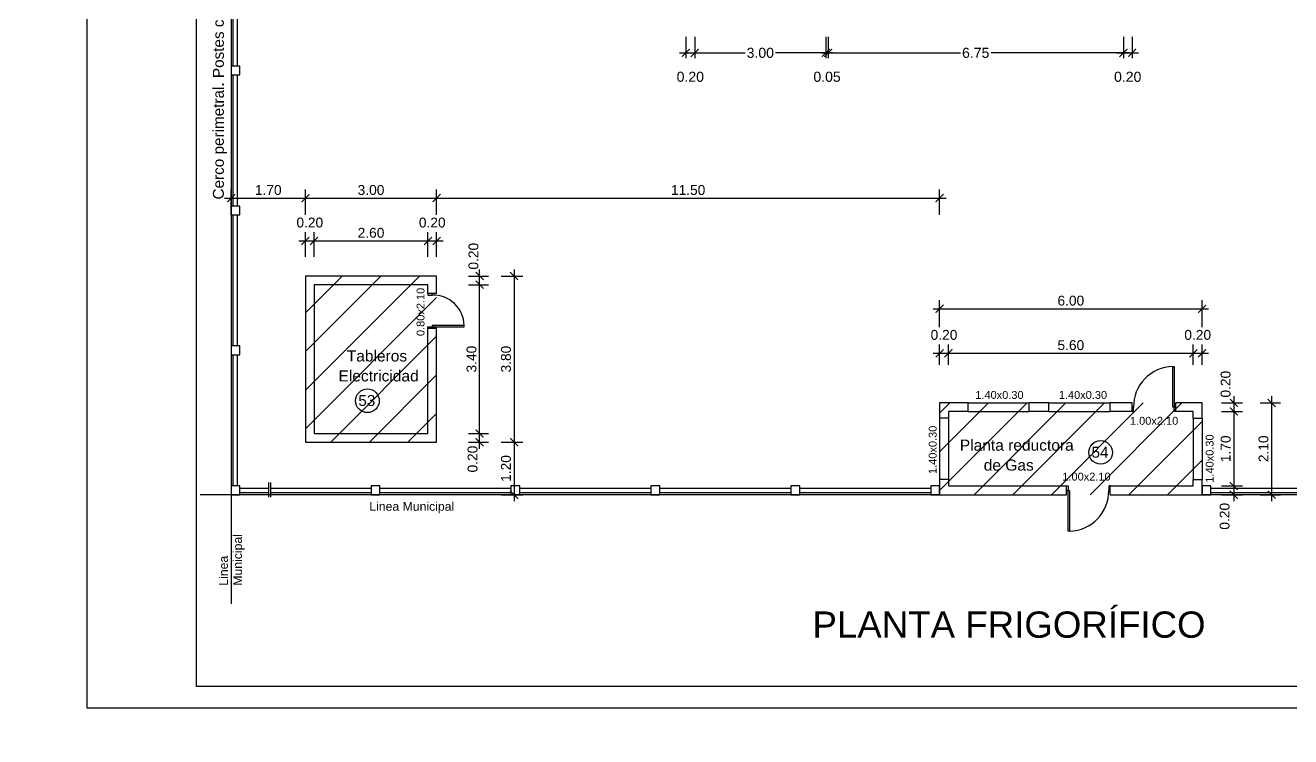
# Model space of a CAD drawing. Extents: x -106 to 115, y -156 to 65.
# Drawn here: x -51.2 to -22.27, y -106.64 to -90.38 of the extents above; entities that cross this region are included whole.
import ezdxf
from ezdxf.enums import TextEntityAlignment as Align

# ---------------------------------------------------------------- set-up
doc = ezdxf.new("R2010")
doc.units = 0
doc.header["$LTSCALE"] = 100
doc.header["$MEASUREMENT"] = 0
doc.layers.get('0').update_dxf_attribs({"color": 9, "linetype": 'CONTINUOUS'})
doc.layers.get('DEFPOINTS').update_dxf_attribs({"color": 9, "linetype": 'CONTINUOUS'})
for name, color, linetype in [('COTAS', 9, 'CONTINUOUS'), ('MARCOS', 9, 'CONTINUOUS'), ('MUROS', 9, 'CONTINUOUS'), ('RECUADRO', 9, 'CONTINUOUS'), ('texto', 9, 'CONTINUOUS'), ('UNTITLED-1', 9, 'CONTINUOUS')]:
    doc.layers.add(name, color=color, linetype=linetype)
doc.styles.get("Standard").update_dxf_attribs({"font": 'arial.ttf'})
doc.styles.add('STYLE1', font='arial.ttf', dxfattribs={"width": 0.9})
doc.dimstyles.new('ACOTA100', dxfattribs={"dimtxt": 0.225, "dimasz": 0.18, "dimexe": 0.2, "dimexo": 0.4, "dimgap": 0.07, "dimtad": 1, "dimzin": 0, "dimdsep": 46, "dimtxsty": 'STYLE1', "dimblk1": 'ARCHTICK', "dimblk2": 'ARCHTICK', "dimsah": 1, "dimcen": 0.05, "dimdle": 0.15, "dimclrd": 7, "dimclre": 7, "dimclrt": 7, "dimadec": 0, "dimazin": 0, "dimtfac": 1, "dimtmove": 2, "dimatfit": 3, "dimldrblk": 'ARCHTICK', "dimfxl": 1, "dimtvp": 1, "dimtolj": 1, "dimtzin": 0, "dimarcsym": 0})
doc.dimstyles.get("Standard").update_dxf_attribs({"dimtxt": 0.23, "dimasz": 0.18, "dimexe": 0.12, "dimexo": 0.2, "dimgap": 0.05, "dimtad": 0, "dimzin": 0, "dimdsep": 46, "dimtxsty": 'Standard', "dimblk": 'ARCHTICK', "dimcen": 0.09, "dimdle": 0.15, "dimadec": 0, "dimazin": 0, "dimtfac": 1, "dimtofl": 0, "dimtmove": 2, "dimatfit": 3, "dimfxl": 1, "dimtolj": 1, "dimtzin": 0, "dimarcsym": 0})

# ---------------------------------------------------------------- blocks, each defined once
blk = doc.blocks.new('_ARCHTICK')
at = {"color": 0, "linetype": 'ByBlock', "const_width": 0.15}
blk.add_lwpolyline([(-0.5, -0.5), (0.5, 0.5)], dxfattribs=at)
blk = doc.blocks.new('*D49')
at = {"layer": 'DEFPOINTS', "color": 0, "linetype": 'Continuous', "transparency": 16777216}
for p in [(-30.101, -97.874), (-30.301, -98.537), (-30.101, -98.537)]:
    blk.add_point(p, dxfattribs=at)
at = {"layer": 'MUROS', "color": 7, "linetype": 'Continuous', "lineweight": -2, "transparency": 16777216}
for p, q in [((-30.301, -98.137), (-30.301, -97.674)), ((-30.101, -98.137), (-30.101, -97.674)), ((-30.451, -97.874), (-29.951, -97.874))]:
    blk.add_line(p, q, dxfattribs=at)
at = {"layer": 'MUROS', "color": 7, "linetype": 'Continuous', "lineweight": -2, "transparency": 16777216, "xscale": 0.18, "yscale": 0.18, "zscale": 0.18, "rotation": 180}
blk.add_blockref('_ARCHTICK', (-30.301, -97.874), dxfattribs=at)
at = {"layer": 'MUROS', "color": 7, "linetype": 'Continuous', "lineweight": -2, "transparency": 16777216, "xscale": 0.18, "yscale": 0.18, "zscale": 0.18}
blk.add_blockref('_ARCHTICK', (-30.101, -97.874), dxfattribs=at)
at = {"layer": 'MUROS', "color": 7, "linetype": 'Continuous', "transparency": 16777216, "insert": (-30.201, -97.455), "char_height": 0.225, "attachment_point": 5}
blk.add_mtext('\\A1;0.20', dxfattribs=at)
blk = doc.blocks.new('*D50')
at = {"layer": 'DEFPOINTS', "color": 0, "linetype": 'Continuous', "transparency": 16777216}
for p in [(-24.501, -97.874), (-30.101, -98.537), (-24.501, -98.537)]:
    blk.add_point(p, dxfattribs=at)
at = {"layer": 'MUROS', "color": 7, "linetype": 'Continuous', "lineweight": -2, "transparency": 16777216}
for p, q in [((-30.101, -98.137), (-30.101, -97.674)), ((-24.501, -98.137), (-24.501, -97.674)), ((-30.251, -97.874), (-24.351, -97.874))]:
    blk.add_line(p, q, dxfattribs=at)
at = {"layer": 'MUROS', "color": 7, "linetype": 'Continuous', "lineweight": -2, "transparency": 16777216, "xscale": 0.18, "yscale": 0.18, "zscale": 0.18, "rotation": 180}
blk.add_blockref('_ARCHTICK', (-30.101, -97.874), dxfattribs=at)
at = {"layer": 'MUROS', "color": 7, "linetype": 'Continuous', "lineweight": -2, "transparency": 16777216, "xscale": 0.18, "yscale": 0.18, "zscale": 0.18}
blk.add_blockref('_ARCHTICK', (-24.501, -97.874), dxfattribs=at)
at = {"layer": 'MUROS', "color": 7, "linetype": 'Continuous', "transparency": 16777216, "insert": (-27.301, -97.69), "char_height": 0.225, "attachment_point": 5}
blk.add_mtext('\\A1;5.60', dxfattribs=at)
blk = doc.blocks.new('*D51')
at = {"layer": 'DEFPOINTS', "color": 0, "linetype": 'Continuous', "transparency": 16777216}
for p in [(-24.301, -97.874), (-24.501, -98.537), (-24.301, -98.537)]:
    blk.add_point(p, dxfattribs=at)
at = {"layer": 'MUROS', "color": 7, "linetype": 'Continuous', "lineweight": -2, "transparency": 16777216}
for p, q in [((-24.501, -98.137), (-24.501, -97.674)), ((-24.301, -98.137), (-24.301, -97.674)), ((-24.651, -97.874), (-24.151, -97.874))]:
    blk.add_line(p, q, dxfattribs=at)
at = {"layer": 'MUROS', "color": 7, "linetype": 'Continuous', "lineweight": -2, "transparency": 16777216, "xscale": 0.18, "yscale": 0.18, "zscale": 0.18, "rotation": 180}
blk.add_blockref('_ARCHTICK', (-24.501, -97.874), dxfattribs=at)
at = {"layer": 'MUROS', "color": 7, "linetype": 'Continuous', "lineweight": -2, "transparency": 16777216, "xscale": 0.18, "yscale": 0.18, "zscale": 0.18}
blk.add_blockref('_ARCHTICK', (-24.301, -97.874), dxfattribs=at)
at = {"layer": 'MUROS', "color": 7, "linetype": 'Continuous', "transparency": 16777216, "insert": (-24.401, -97.455), "char_height": 0.225, "attachment_point": 5}
blk.add_mtext('\\A1;0.20', dxfattribs=at)
blk = doc.blocks.new('*D52')
at = {"layer": 'DEFPOINTS', "color": 0, "linetype": 'Continuous', "transparency": 16777216}
for p in [(-24.255, -99.008), (-24.255, -99.208), (-23.576, -99.208)]:
    blk.add_point(p, dxfattribs=at)
at = {"layer": 'MUROS', "color": 7, "linetype": 'Continuous', "lineweight": -2, "transparency": 16777216}
for p, q in [((-23.576, -98.858), (-23.576, -99.358)), ((-23.855, -99.008), (-23.376, -99.008)), ((-23.855, -99.208), (-23.376, -99.208))]:
    blk.add_line(p, q, dxfattribs=at)
at = {"layer": 'MUROS', "color": 7, "linetype": 'Continuous', "lineweight": -2, "transparency": 16777216, "xscale": 0.18, "yscale": 0.18, "zscale": 0.18}
for p, rotation in [((-23.576, -99.008), 90), ((-23.576, -99.208), 270)]:
    blk.add_blockref('_ARCHTICK', p, dxfattribs=dict(at, rotation=rotation))
at = {"layer": 'MUROS', "color": 7, "linetype": 'Continuous', "transparency": 16777216, "insert": (-23.763, -98.581), "char_height": 0.225, "attachment_point": 5, "rotation": 90}
blk.add_mtext('\\A1;0.20', dxfattribs=at)
blk = doc.blocks.new('*D53')
at = {"layer": 'DEFPOINTS', "color": 0, "linetype": 'Continuous', "transparency": 16777216}
for p in [(-24.255, -99.208), (-24.255, -100.908), (-23.576, -100.908)]:
    blk.add_point(p, dxfattribs=at)
at = {"layer": 'MUROS', "color": 7, "linetype": 'Continuous', "lineweight": -2, "transparency": 16777216}
for p, q in [((-23.855, -99.208), (-23.376, -99.208)), ((-23.576, -99.058), (-23.576, -101.058)), ((-23.855, -100.908), (-23.376, -100.908))]:
    blk.add_line(p, q, dxfattribs=at)
at = {"layer": 'MUROS', "color": 7, "linetype": 'Continuous', "lineweight": -2, "transparency": 16777216, "xscale": 0.18, "yscale": 0.18, "zscale": 0.18}
for p, rotation in [((-23.576, -99.208), 90), ((-23.576, -100.908), 270)]:
    blk.add_blockref('_ARCHTICK', p, dxfattribs=dict(at, rotation=rotation))
at = {"layer": 'MUROS', "color": 7, "linetype": 'Continuous', "transparency": 16777216, "insert": (-23.761, -100.058), "char_height": 0.225, "attachment_point": 5, "rotation": 90}
blk.add_mtext('\\A1;1.70', dxfattribs=at)
blk = doc.blocks.new('*D54')
at = {"layer": 'DEFPOINTS', "color": 0, "linetype": 'Continuous', "transparency": 16777216}
for p in [(-24.255, -100.908), (-24.255, -101.108), (-23.576, -101.108)]:
    blk.add_point(p, dxfattribs=at)
at = {"layer": 'MUROS', "color": 7, "linetype": 'Continuous', "lineweight": -2, "transparency": 16777216}
for p, q in [((-23.855, -100.908), (-23.376, -100.908)), ((-23.576, -100.758), (-23.576, -101.258)), ((-23.855, -101.108), (-23.376, -101.108))]:
    blk.add_line(p, q, dxfattribs=at)
at = {"layer": 'MUROS', "color": 7, "linetype": 'Continuous', "lineweight": -2, "transparency": 16777216, "xscale": 0.18, "yscale": 0.18, "zscale": 0.18}
for p, rotation in [((-23.576, -100.908), 90), ((-23.576, -101.108), 270)]:
    blk.add_blockref('_ARCHTICK', p, dxfattribs=dict(at, rotation=rotation))
at = {"layer": 'MUROS', "color": 7, "linetype": 'Continuous', "transparency": 16777216, "insert": (-23.785, -101.601), "char_height": 0.225, "attachment_point": 5, "rotation": 90}
blk.add_mtext('\\A1;0.20', dxfattribs=at)
blk = doc.blocks.new('*D55')
at = {"layer": 'DEFPOINTS', "color": 0, "linetype": 'Continuous', "transparency": 16777216}
for p in [(-44.601, -95.307), (-44.801, -96.069), (-44.601, -96.069)]:
    blk.add_point(p, dxfattribs=at)
at = {"layer": 'MUROS', "color": 7, "linetype": 'Continuous', "lineweight": -2, "transparency": 16777216}
for p, q in [((-44.801, -95.669), (-44.801, -95.107)), ((-44.601, -95.669), (-44.601, -95.107)), ((-44.951, -95.307), (-44.451, -95.307))]:
    blk.add_line(p, q, dxfattribs=at)
at = {"layer": 'MUROS', "color": 7, "linetype": 'Continuous', "lineweight": -2, "transparency": 16777216, "xscale": 0.18, "yscale": 0.18, "zscale": 0.18, "rotation": 180}
blk.add_blockref('_ARCHTICK', (-44.801, -95.307), dxfattribs=at)
at = {"layer": 'MUROS', "color": 7, "linetype": 'Continuous', "lineweight": -2, "transparency": 16777216, "xscale": 0.18, "yscale": 0.18, "zscale": 0.18}
blk.add_blockref('_ARCHTICK', (-44.601, -95.307), dxfattribs=at)
at = {"layer": 'MUROS', "color": 7, "linetype": 'Continuous', "transparency": 16777216, "insert": (-44.701, -94.887), "char_height": 0.225, "attachment_point": 5}
blk.add_mtext('\\A1;0.20', dxfattribs=at)
blk = doc.blocks.new('*D56')
at = {"layer": 'DEFPOINTS', "color": 0, "linetype": 'Continuous', "transparency": 16777216}
for p in [(-42.001, -95.307), (-44.601, -96.069), (-42.001, -96.069)]:
    blk.add_point(p, dxfattribs=at)
at = {"layer": 'MUROS', "color": 7, "linetype": 'Continuous', "lineweight": -2, "transparency": 16777216}
for p, q in [((-44.601, -95.669), (-44.601, -95.107)), ((-42.001, -95.669), (-42.001, -95.107)), ((-44.751, -95.307), (-41.851, -95.307))]:
    blk.add_line(p, q, dxfattribs=at)
at = {"layer": 'MUROS', "color": 7, "linetype": 'Continuous', "lineweight": -2, "transparency": 16777216, "xscale": 0.18, "yscale": 0.18, "zscale": 0.18, "rotation": 180}
blk.add_blockref('_ARCHTICK', (-44.601, -95.307), dxfattribs=at)
at = {"layer": 'MUROS', "color": 7, "linetype": 'Continuous', "lineweight": -2, "transparency": 16777216, "xscale": 0.18, "yscale": 0.18, "zscale": 0.18}
blk.add_blockref('_ARCHTICK', (-42.001, -95.307), dxfattribs=at)
at = {"layer": 'MUROS', "color": 7, "linetype": 'Continuous', "transparency": 16777216, "insert": (-43.301, -95.122), "char_height": 0.225, "attachment_point": 5}
blk.add_mtext('\\A1;2.60', dxfattribs=at)
blk = doc.blocks.new('*D57')
at = {"layer": 'DEFPOINTS', "color": 0, "linetype": 'Continuous', "transparency": 16777216}
for p in [(-41.801, -95.307), (-42.001, -96.069), (-41.801, -96.069)]:
    blk.add_point(p, dxfattribs=at)
at = {"layer": 'MUROS', "color": 7, "linetype": 'Continuous', "lineweight": -2, "transparency": 16777216}
for p, q in [((-42.001, -95.669), (-42.001, -95.107)), ((-41.801, -95.669), (-41.801, -95.107)), ((-42.151, -95.307), (-41.651, -95.307))]:
    blk.add_line(p, q, dxfattribs=at)
at = {"layer": 'MUROS', "color": 7, "linetype": 'Continuous', "lineweight": -2, "transparency": 16777216, "xscale": 0.18, "yscale": 0.18, "zscale": 0.18, "rotation": 180}
blk.add_blockref('_ARCHTICK', (-42.001, -95.307), dxfattribs=at)
at = {"layer": 'MUROS', "color": 7, "linetype": 'Continuous', "lineweight": -2, "transparency": 16777216, "xscale": 0.18, "yscale": 0.18, "zscale": 0.18}
blk.add_blockref('_ARCHTICK', (-41.801, -95.307), dxfattribs=at)
at = {"layer": 'MUROS', "color": 7, "linetype": 'Continuous', "transparency": 16777216, "insert": (-41.901, -94.887), "char_height": 0.225, "attachment_point": 5}
blk.add_mtext('\\A1;0.20', dxfattribs=at)
blk = doc.blocks.new('*D58')
at = {"layer": 'DEFPOINTS', "color": 0, "linetype": 'Continuous', "transparency": 16777216}
for p in [(-41.473, -99.708), (-40.818, -99.708), (-41.473, -99.908)]:
    blk.add_point(p, dxfattribs=at)
at = {"layer": 'MUROS', "color": 7, "linetype": 'Continuous', "lineweight": -2, "transparency": 16777216}
for p, q in [((-41.073, -99.708), (-40.618, -99.708)), ((-40.818, -100.058), (-40.818, -99.558)), ((-41.073, -99.908), (-40.618, -99.908))]:
    blk.add_line(p, q, dxfattribs=at)
at = {"layer": 'MUROS', "color": 7, "linetype": 'Continuous', "lineweight": -2, "transparency": 16777216, "xscale": 0.18, "yscale": 0.18, "zscale": 0.18}
for p, rotation in [((-40.818, -99.708), 90), ((-40.818, -99.908), 270)]:
    blk.add_blockref('_ARCHTICK', p, dxfattribs=dict(at, rotation=rotation))
at = {"layer": 'MUROS', "color": 7, "linetype": 'Continuous', "transparency": 16777216, "insert": (-40.979, -100.293), "char_height": 0.225, "attachment_point": 5, "rotation": 90}
blk.add_mtext('\\A1;0.20', dxfattribs=at)
blk = doc.blocks.new('*D59')
at = {"layer": 'DEFPOINTS', "color": 0, "linetype": 'Continuous', "transparency": 16777216}
for p in [(-41.473, -96.308), (-40.818, -96.308), (-41.473, -99.708)]:
    blk.add_point(p, dxfattribs=at)
at = {"layer": 'MUROS', "color": 7, "linetype": 'Continuous', "lineweight": -2, "transparency": 16777216}
for p, q in [((-41.073, -96.308), (-40.618, -96.308)), ((-40.818, -99.858), (-40.818, -96.158)), ((-41.073, -99.708), (-40.618, -99.708))]:
    blk.add_line(p, q, dxfattribs=at)
at = {"layer": 'MUROS', "color": 7, "linetype": 'Continuous', "lineweight": -2, "transparency": 16777216, "xscale": 0.18, "yscale": 0.18, "zscale": 0.18}
for p, rotation in [((-40.818, -96.308), 90), ((-40.818, -99.708), 270)]:
    blk.add_blockref('_ARCHTICK', p, dxfattribs=dict(at, rotation=rotation))
at = {"layer": 'MUROS', "color": 7, "linetype": 'Continuous', "transparency": 16777216, "insert": (-41.003, -98.008), "char_height": 0.225, "attachment_point": 5, "rotation": 90}
blk.add_mtext('\\A1;3.40', dxfattribs=at)
blk = doc.blocks.new('*D60')
at = {"layer": 'DEFPOINTS', "color": 0, "linetype": 'Continuous', "transparency": 16777216}
for p in [(-41.473, -96.108), (-41.473, -96.308), (-40.818, -96.108)]:
    blk.add_point(p, dxfattribs=at)
at = {"layer": 'MUROS', "color": 7, "linetype": 'Continuous', "lineweight": -2, "transparency": 16777216}
for p, q in [((-40.818, -96.458), (-40.818, -95.958)), ((-41.073, -96.108), (-40.618, -96.108)), ((-41.073, -96.308), (-40.618, -96.308))]:
    blk.add_line(p, q, dxfattribs=at)
at = {"layer": 'MUROS', "color": 7, "linetype": 'Continuous', "lineweight": -2, "transparency": 16777216, "xscale": 0.18, "yscale": 0.18, "zscale": 0.18}
for p, rotation in [((-40.818, -96.108), 90), ((-40.818, -96.308), 270)]:
    blk.add_blockref('_ARCHTICK', p, dxfattribs=dict(at, rotation=rotation))
at = {"layer": 'MUROS', "color": 7, "linetype": 'Continuous', "transparency": 16777216, "insert": (-40.958, -95.656), "char_height": 0.225, "attachment_point": 5, "rotation": 90}
blk.add_mtext('\\A1;0.20', dxfattribs=at)
blk = doc.blocks.new('*D61')
at = {"layer": 'DEFPOINTS', "color": 0, "linetype": 'Continuous', "transparency": 16777216}
for p in [(-41.801, -94.328), (-44.801, -95.107), (-41.801, -95.107)]:
    blk.add_point(p, dxfattribs=at)
at = {"layer": 'MUROS', "color": 7, "linetype": 'Continuous', "lineweight": -2, "transparency": 16777216}
for p, q in [((-44.801, -94.707), (-44.801, -94.128)), ((-41.801, -94.707), (-41.801, -94.128)), ((-44.951, -94.328), (-41.651, -94.328))]:
    blk.add_line(p, q, dxfattribs=at)
at = {"layer": 'MUROS', "color": 7, "linetype": 'Continuous', "lineweight": -2, "transparency": 16777216, "xscale": 0.18, "yscale": 0.18, "zscale": 0.18, "rotation": 180}
blk.add_blockref('_ARCHTICK', (-44.801, -94.328), dxfattribs=at)
at = {"layer": 'MUROS', "color": 7, "linetype": 'Continuous', "lineweight": -2, "transparency": 16777216, "xscale": 0.18, "yscale": 0.18, "zscale": 0.18}
blk.add_blockref('_ARCHTICK', (-41.801, -94.328), dxfattribs=at)
at = {"layer": 'MUROS', "color": 7, "linetype": 'Continuous', "transparency": 16777216, "insert": (-43.301, -94.143), "char_height": 0.225, "attachment_point": 5}
blk.add_mtext('\\A1;3.00', dxfattribs=at)
blk = doc.blocks.new('*D62')
at = {"layer": 'DEFPOINTS', "color": 0, "linetype": 'Continuous', "transparency": 16777216}
for p in [(-40.723, -96.108), (-40.723, -99.908), (-40.03, -99.908)]:
    blk.add_point(p, dxfattribs=at)
at = {"layer": 'MUROS', "color": 7, "linetype": 'Continuous', "lineweight": -2, "transparency": 16777216}
for p, q in [((-40.03, -95.958), (-40.03, -100.058)), ((-40.323, -96.108), (-39.83, -96.108)), ((-40.323, -99.908), (-39.83, -99.908))]:
    blk.add_line(p, q, dxfattribs=at)
at = {"layer": 'MUROS', "color": 7, "linetype": 'Continuous', "lineweight": -2, "transparency": 16777216, "xscale": 0.18, "yscale": 0.18, "zscale": 0.18}
for p, rotation in [((-40.03, -96.108), 90), ((-40.03, -99.908), 270)]:
    blk.add_blockref('_ARCHTICK', p, dxfattribs=dict(at, rotation=rotation))
at = {"layer": 'MUROS', "color": 7, "linetype": 'Continuous', "transparency": 16777216, "insert": (-40.215, -98.008), "char_height": 0.225, "attachment_point": 5, "rotation": 90}
blk.add_mtext('\\A1;3.80', dxfattribs=at)
blk = doc.blocks.new('*D63')
at = {"layer": 'DEFPOINTS', "color": 0, "linetype": 'Continuous', "transparency": 16777216}
for p in [(-24.301, -96.857), (-30.301, -97.674), (-24.301, -97.674)]:
    blk.add_point(p, dxfattribs=at)
at = {"layer": 'MUROS', "color": 7, "linetype": 'Continuous', "lineweight": -2, "transparency": 16777216}
for p, q in [((-30.451, -96.857), (-24.151, -96.857)), ((-30.301, -97.274), (-30.301, -96.657)), ((-24.301, -97.274), (-24.301, -96.657))]:
    blk.add_line(p, q, dxfattribs=at)
at = {"layer": 'MUROS', "color": 7, "linetype": 'Continuous', "lineweight": -2, "transparency": 16777216, "xscale": 0.18, "yscale": 0.18, "zscale": 0.18, "rotation": 180}
blk.add_blockref('_ARCHTICK', (-30.301, -96.857), dxfattribs=at)
at = {"layer": 'MUROS', "color": 7, "linetype": 'Continuous', "lineweight": -2, "transparency": 16777216, "xscale": 0.18, "yscale": 0.18, "zscale": 0.18}
blk.add_blockref('_ARCHTICK', (-24.301, -96.857), dxfattribs=at)
at = {"layer": 'MUROS', "color": 7, "linetype": 'Continuous', "transparency": 16777216, "insert": (-27.301, -96.672), "char_height": 0.225, "attachment_point": 5}
blk.add_mtext('\\A1;6.00', dxfattribs=at)
blk = doc.blocks.new('*D64')
at = {"layer": 'DEFPOINTS', "color": 0, "linetype": 'Continuous', "transparency": 16777216}
for p in [(-23.376, -99.008), (-23.376, -101.108), (-22.711, -101.108)]:
    blk.add_point(p, dxfattribs=at)
at = {"layer": 'MUROS', "color": 7, "linetype": 'Continuous', "lineweight": -2, "transparency": 16777216}
for p, q in [((-22.711, -98.858), (-22.711, -101.258)), ((-22.976, -99.008), (-22.511, -99.008)), ((-22.976, -101.108), (-22.511, -101.108))]:
    blk.add_line(p, q, dxfattribs=at)
at = {"layer": 'MUROS', "color": 7, "linetype": 'Continuous', "lineweight": -2, "transparency": 16777216, "xscale": 0.18, "yscale": 0.18, "zscale": 0.18}
for p, rotation in [((-22.711, -99.008), 90), ((-22.711, -101.108), 270)]:
    blk.add_blockref('_ARCHTICK', p, dxfattribs=dict(at, rotation=rotation))
at = {"layer": 'MUROS', "color": 7, "linetype": 'Continuous', "transparency": 16777216, "insert": (-22.896, -100.058), "char_height": 0.225, "attachment_point": 5, "rotation": 90}
blk.add_mtext('\\A1;2.10', dxfattribs=at)
blk = doc.blocks.new('*D65')
at = {"layer": 'DEFPOINTS', "color": 0, "linetype": 'Continuous', "transparency": 16777216}
for p in [(-40.723, -99.908), (-40.723, -101.108), (-40.03, -101.108)]:
    blk.add_point(p, dxfattribs=at)
at = {"layer": 'MUROS', "color": 7, "linetype": 'Continuous', "lineweight": -2, "transparency": 16777216}
for p, q in [((-40.03, -99.758), (-40.03, -101.258)), ((-40.323, -99.908), (-39.83, -99.908)), ((-40.323, -101.108), (-39.83, -101.108))]:
    blk.add_line(p, q, dxfattribs=at)
at = {"layer": 'MUROS', "color": 7, "linetype": 'Continuous', "lineweight": -2, "transparency": 16777216, "xscale": 0.18, "yscale": 0.18, "zscale": 0.18}
for p, rotation in [((-40.03, -99.908), 90), ((-40.03, -101.108), 270)]:
    blk.add_blockref('_ARCHTICK', p, dxfattribs=dict(at, rotation=rotation))
at = {"layer": 'MUROS', "color": 7, "linetype": 'Continuous', "transparency": 16777216, "insert": (-40.215, -100.508), "char_height": 0.225, "attachment_point": 5, "rotation": 90}
blk.add_mtext('\\A1;1.20', dxfattribs=at)
blk = doc.blocks.new('*D66')
at = {"layer": 'DEFPOINTS', "color": 0, "linetype": 'Continuous', "transparency": 16777216}
for p in [(-44.801, -94.328), (-46.501, -95.107), (-44.801, -95.107)]:
    blk.add_point(p, dxfattribs=at)
at = {"layer": 'MUROS', "color": 7, "linetype": 'Continuous', "lineweight": -2, "transparency": 16777216}
for p, q in [((-46.501, -94.707), (-46.501, -94.128)), ((-44.801, -94.707), (-44.801, -94.128)), ((-46.651, -94.328), (-44.651, -94.328))]:
    blk.add_line(p, q, dxfattribs=at)
at = {"layer": 'MUROS', "color": 7, "linetype": 'Continuous', "lineweight": -2, "transparency": 16777216, "xscale": 0.18, "yscale": 0.18, "zscale": 0.18, "rotation": 180}
blk.add_blockref('_ARCHTICK', (-46.501, -94.328), dxfattribs=at)
at = {"layer": 'MUROS', "color": 7, "linetype": 'Continuous', "lineweight": -2, "transparency": 16777216, "xscale": 0.18, "yscale": 0.18, "zscale": 0.18}
blk.add_blockref('_ARCHTICK', (-44.801, -94.328), dxfattribs=at)
at = {"layer": 'MUROS', "color": 7, "linetype": 'Continuous', "transparency": 16777216, "insert": (-45.651, -94.143), "char_height": 0.225, "attachment_point": 5}
blk.add_mtext('\\A1;1.70', dxfattribs=at)
blk = doc.blocks.new('*D67')
at = {"layer": 'DEFPOINTS', "color": 0, "linetype": 'Continuous', "transparency": 16777216}
for p in [(-30.301, -94.328), (-41.801, -95.107), (-30.301, -95.107)]:
    blk.add_point(p, dxfattribs=at)
at = {"layer": 'MUROS', "color": 7, "linetype": 'Continuous', "lineweight": -2, "transparency": 16777216}
for p, q in [((-41.801, -94.707), (-41.801, -94.128)), ((-30.301, -94.707), (-30.301, -94.128)), ((-41.951, -94.328), (-30.151, -94.328))]:
    blk.add_line(p, q, dxfattribs=at)
at = {"layer": 'MUROS', "color": 7, "linetype": 'Continuous', "lineweight": -2, "transparency": 16777216, "xscale": 0.18, "yscale": 0.18, "zscale": 0.18, "rotation": 180}
blk.add_blockref('_ARCHTICK', (-41.801, -94.328), dxfattribs=at)
at = {"layer": 'MUROS', "color": 7, "linetype": 'Continuous', "lineweight": -2, "transparency": 16777216, "xscale": 0.18, "yscale": 0.18, "zscale": 0.18}
blk.add_blockref('_ARCHTICK', (-30.301, -94.328), dxfattribs=at)
at = {"layer": 'MUROS', "color": 7, "linetype": 'Continuous', "transparency": 16777216, "insert": (-36.051, -94.143), "char_height": 0.225, "attachment_point": 5}
blk.add_mtext('\\A1;11.50', dxfattribs=at)
blk = doc.blocks.new('*D104')
at = {"layer": 'COTAS', "color": 0, "linetype": 'Continuous', "lineweight": -2, "transparency": 16777216}
for p, q in [((-36.101, -90.641), (-36.101, -91.127)), ((-35.901, -90.641), (-35.901, -91.127)), ((-36.251, -91.007), (-35.751, -91.007))]:
    blk.add_line(p, q, dxfattribs=at)
at = {"layer": 'DEFPOINTS', "color": 0, "linetype": 'Continuous', "transparency": 16777216}
for p in [(-36.101, -90.441), (-35.901, -90.441), (-35.901, -91.007)]:
    blk.add_point(p, dxfattribs=at)
at = {"layer": 'COTAS', "color": 0, "linetype": 'Continuous', "lineweight": -2, "transparency": 16777216, "xscale": 0.18, "yscale": 0.18, "zscale": 0.18, "rotation": 180}
blk.add_blockref('_ARCHTICK', (-36.101, -91.007), dxfattribs=at)
at = {"layer": 'COTAS', "color": 0, "linetype": 'Continuous', "lineweight": -2, "transparency": 16777216, "xscale": 0.18, "yscale": 0.18, "zscale": 0.18}
blk.add_blockref('_ARCHTICK', (-35.901, -91.007), dxfattribs=at)
at = {"layer": 'COTAS', "color": 0, "linetype": 'Continuous', "transparency": 16777216, "insert": (-36.001, -91.555), "char_height": 0.23, "attachment_point": 5}
blk.add_mtext('\\A1;0.20', dxfattribs=at)
blk = doc.blocks.new('*D105')
at = {"layer": 'COTAS', "color": 0, "linetype": 'Continuous', "lineweight": -2, "transparency": 16777216}
for p, q in [((-35.901, -90.641), (-35.901, -91.127)), ((-32.9, -90.644), (-32.9, -91.127)), ((-36.051, -91.007), (-34.749, -91.007)), ((-32.75, -91.007), (-34.052, -91.007))]:
    blk.add_line(p, q, dxfattribs=at)
at = {"layer": 'DEFPOINTS', "color": 0, "linetype": 'Continuous', "transparency": 16777216}
for p in [(-35.901, -90.441), (-32.9, -90.444), (-32.9, -91.007)]:
    blk.add_point(p, dxfattribs=at)
at = {"layer": 'COTAS', "color": 0, "linetype": 'Continuous', "lineweight": -2, "transparency": 16777216, "xscale": 0.18, "yscale": 0.18, "zscale": 0.18, "rotation": 180}
blk.add_blockref('_ARCHTICK', (-35.901, -91.007), dxfattribs=at)
at = {"layer": 'COTAS', "color": 0, "linetype": 'Continuous', "lineweight": -2, "transparency": 16777216, "xscale": 0.18, "yscale": 0.18, "zscale": 0.18}
blk.add_blockref('_ARCHTICK', (-32.9, -91.007), dxfattribs=at)
at = {"layer": 'COTAS', "color": 0, "linetype": 'Continuous', "transparency": 16777216, "insert": (-34.401, -91.007), "char_height": 0.23, "attachment_point": 5}
blk.add_mtext('\\A1;3.00', dxfattribs=at)
blk = doc.blocks.new('*D106')
at = {"layer": 'COTAS', "color": 0, "linetype": 'Continuous', "lineweight": -2, "transparency": 16777216}
for p, q in [((-32.9, -90.644), (-32.9, -91.127)), ((-32.85, -90.644), (-32.85, -91.127)), ((-32.9, -91.007), (-33.08, -91.007)), ((-32.85, -91.007), (-32.67, -91.007))]:
    blk.add_line(p, q, dxfattribs=at)
at = {"layer": 'DEFPOINTS', "color": 0, "linetype": 'Continuous', "transparency": 16777216}
for p in [(-32.9, -90.444), (-32.85, -90.444), (-32.85, -91.007)]:
    blk.add_point(p, dxfattribs=at)
at = {"layer": 'COTAS', "color": 0, "linetype": 'Continuous', "lineweight": -2, "transparency": 16777216, "xscale": 0.18, "yscale": 0.18, "zscale": 0.18}
blk.add_blockref('_ARCHTICK', (-32.9, -91.007), dxfattribs=at)
at = {"layer": 'COTAS', "color": 0, "linetype": 'Continuous', "lineweight": -2, "transparency": 16777216, "xscale": 0.18, "yscale": 0.18, "zscale": 0.18, "rotation": 180}
blk.add_blockref('_ARCHTICK', (-32.85, -91.007), dxfattribs=at)
at = {"layer": 'COTAS', "color": 0, "linetype": 'Continuous', "transparency": 16777216, "insert": (-32.875, -91.555), "char_height": 0.23, "attachment_point": 5}
blk.add_mtext('\\A1;0.05', dxfattribs=at)
blk = doc.blocks.new('*D107')
at = {"layer": 'COTAS', "color": 0, "linetype": 'Continuous', "lineweight": -2, "transparency": 16777216}
for p, q in [((-32.85, -90.644), (-32.85, -91.127)), ((-26.101, -90.644), (-26.101, -91.127)), ((-33, -91.007), (-29.826, -91.007)), ((-25.951, -91.007), (-29.125, -91.007))]:
    blk.add_line(p, q, dxfattribs=at)
at = {"layer": 'DEFPOINTS', "color": 0, "linetype": 'Continuous', "transparency": 16777216}
for p in [(-32.85, -90.444), (-26.101, -90.444), (-26.101, -91.007)]:
    blk.add_point(p, dxfattribs=at)
at = {"layer": 'COTAS', "color": 0, "linetype": 'Continuous', "lineweight": -2, "transparency": 16777216, "xscale": 0.18, "yscale": 0.18, "zscale": 0.18, "rotation": 180}
blk.add_blockref('_ARCHTICK', (-32.85, -91.007), dxfattribs=at)
at = {"layer": 'COTAS', "color": 0, "linetype": 'Continuous', "lineweight": -2, "transparency": 16777216, "xscale": 0.18, "yscale": 0.18, "zscale": 0.18}
blk.add_blockref('_ARCHTICK', (-26.101, -91.007), dxfattribs=at)
at = {"layer": 'COTAS', "color": 0, "linetype": 'Continuous', "transparency": 16777216, "insert": (-29.476, -91.007), "char_height": 0.23, "attachment_point": 5}
blk.add_mtext('\\A1;6.75', dxfattribs=at)
blk = doc.blocks.new('*D108')
at = {"layer": 'COTAS', "color": 0, "linetype": 'Continuous', "lineweight": -2, "transparency": 16777216}
for p, q in [((-26.101, -90.644), (-26.101, -91.127)), ((-25.901, -90.644), (-25.901, -91.127)), ((-26.251, -91.007), (-25.751, -91.007))]:
    blk.add_line(p, q, dxfattribs=at)
at = {"layer": 'DEFPOINTS', "color": 0, "linetype": 'Continuous', "transparency": 16777216}
for p in [(-26.101, -90.444), (-25.901, -90.444), (-25.901, -91.007)]:
    blk.add_point(p, dxfattribs=at)
at = {"layer": 'COTAS', "color": 0, "linetype": 'Continuous', "lineweight": -2, "transparency": 16777216, "xscale": 0.18, "yscale": 0.18, "zscale": 0.18, "rotation": 180}
blk.add_blockref('_ARCHTICK', (-26.101, -91.007), dxfattribs=at)
at = {"layer": 'COTAS', "color": 0, "linetype": 'Continuous', "lineweight": -2, "transparency": 16777216, "xscale": 0.18, "yscale": 0.18, "zscale": 0.18}
blk.add_blockref('_ARCHTICK', (-25.901, -91.007), dxfattribs=at)
at = {"layer": 'COTAS', "color": 0, "linetype": 'Continuous', "transparency": 16777216, "insert": (-26.001, -91.555), "char_height": 0.23, "attachment_point": 5}
blk.add_mtext('\\A1;0.20', dxfattribs=at)

msp = doc.modelspace()

# ---------------------------------------------------------------- hatches: boundary and pattern name
at = {"layer": 'COTAS', "linetype": 'Continuous'}
h = msp.add_hatch(dxfattribs=at)
h.set_pattern_fill('ANSI31', color=256, scale=5, style=0)
h.paths.add_polyline_path([(-44.801, -96.108), (-41.801, -96.108), (-41.801, -99.908), (-44.801, -99.908)])
h.paths.add_polyline_path([(-30.301, -99.008), (-24.301, -99.008), (-24.301, -101.108), (-30.301, -101.108)])

# ---------------------------------------------------------------- linework, layer by layer
at = {"layer": 'MARCOS', "linetype": 'Continuous', "flags": 128}
for points in [[(-42.001, -96.508), (-42.001, -96.543), (-41.901, -96.543), (-41.901, -96.508)], [(-42.001, -97.308), (-42.001, -97.273), (-41.901, -97.273), (-41.901, -97.308)], [(-25.901, -99.208), (-25.866, -99.208), (-25.866, -99.108), (-25.901, -99.108)], [(-24.901, -99.208), (-24.936, -99.208), (-24.936, -99.108), (-24.901, -99.108)], [(-27.401, -100.908), (-27.366, -100.908), (-27.366, -101.008), (-27.401, -101.008)], [(-26.401, -100.908), (-26.436, -100.908), (-26.436, -101.008), (-26.401, -101.008)]]:
    msp.add_lwpolyline(points, dxfattribs=at)
at = {"layer": 'MARCOS', "linetype": 'Continuous'}
for points in [[(-41.901, -97.273), (-41.171, -97.273), (-41.171, -97.238), (-41.901, -97.238)], [(-24.936, -99.108), (-24.971, -99.108), (-24.971, -98.178), (-24.936, -98.178)], [(-27.366, -101.008), (-27.331, -101.008), (-27.331, -101.938), (-27.366, -101.938)]]:
    msp.add_lwpolyline(points, close=True, dxfattribs=at)
for centre, radius, start, end in [((-41.883, -97.256), 0.713, 1.407, 91.407), ((-24.954, -99.091), 0.913, 91.0987, 181.0987), ((-27.349, -101.026), 0.913, 271.0987, 1.0987)]:
    msp.add_arc(centre, radius, start, end, dxfattribs=at)
at = {"layer": 'MUROS', "linetype": 'Continuous'}
for p, q in [((-46.501, -16.368), (-46.501, -103.6)), ((-46.451, -91.308), (-46.451, -88.308)), ((-46.351, -91.308), (-46.351, -88.308)), ((-46.451, -94.508), (-46.451, -91.508)), ((-46.351, -94.508), (-46.351, -91.508)), ((-46.451, -97.708), (-46.451, -94.708)), ((-46.351, -97.708), (-46.351, -94.708)), ((-41.801, -96.108), (-44.801, -96.108)), ((-44.801, -96.108), (-44.801, -99.908)), ((-42.001, -96.308), (-44.601, -96.308)), ((-44.601, -96.308), (-44.601, -99.708)), ((-42.001, -96.508), (-42.001, -96.308)), ((-41.801, -96.508), (-41.801, -96.108)), ((-41.801, -96.508), (-42.001, -96.508)), ((-42.001, -99.708), (-42.001, -97.308)), ((-41.801, -97.308), (-42.001, -97.308)), ((-41.801, -99.908), (-41.801, -97.308)), ((-46.451, -100.908), (-46.451, -97.908)), ((-46.351, -100.908), (-46.351, -97.908)), ((-30.301, -99.008), (-30.301, -99.358)), ((-29.651, -99.008), (-30.301, -99.008)), ((-30.101, -99.208), (-30.101, -99.358)), ((-29.651, -99.208), (-30.101, -99.208)), ((-29.651, -99.208), (-29.651, -99.008)), ((-29.651, -99.008), (-28.251, -99.008)), ((-29.651, -99.208), (-28.251, -99.208)), ((-28.251, -99.208), (-28.251, -99.008)), ((-27.801, -99.008), (-28.251, -99.008)), ((-27.801, -99.208), (-28.251, -99.208)), ((-27.801, -99.208), (-27.801, -99.008)), ((-27.801, -99.008), (-26.401, -99.008)), ((-27.801, -99.208), (-26.401, -99.208)), ((-25.901, -99.008), (-26.401, -99.008)), ((-26.401, -99.208), (-26.401, -99.008)), ((-25.901, -99.208), (-26.401, -99.208)), ((-25.901, -99.208), (-25.901, -99.008)), ((-24.301, -99.008), (-24.901, -99.008)), ((-24.901, -99.208), (-24.901, -99.008)), ((-24.501, -99.208), (-24.901, -99.208)), ((-24.501, -99.358), (-24.501, -99.208)), ((-24.301, -99.358), (-24.301, -99.008)), ((-30.101, -99.358), (-30.301, -99.358)), ((-30.301, -99.358), (-30.301, -100.758)), ((-30.101, -99.358), (-30.101, -100.758)), ((-24.501, -99.358), (-24.301, -99.358)), ((-24.501, -99.358), (-24.501, -100.758)), ((-24.301, -99.358), (-24.301, -100.758)), ((-44.601, -99.708), (-42.001, -99.708)), ((-44.801, -99.908), (-41.801, -99.908)), ((-46.301, -100.958), (-45.639, -100.958)), ((-45.639, -101.161), (-45.639, -100.828)), ((-45.589, -101.161), (-45.589, -100.828)), ((-45.589, -100.958), (-43.301, -100.958)), ((-43.101, -100.958), (-40.101, -100.958)), ((-39.901, -100.958), (-36.901, -100.958)), ((-36.701, -100.958), (-33.701, -100.958)), ((-33.501, -100.958), (-30.501, -100.958)), ((-30.101, -100.758), (-30.301, -100.758)), ((-30.301, -100.758), (-30.301, -101.108)), ((-30.101, -100.758), (-30.101, -100.908)), ((-30.101, -100.908), (-27.401, -100.908)), ((-27.401, -101.108), (-27.401, -100.908)), ((-26.401, -101.108), (-26.401, -100.908)), ((-26.401, -100.908), (-24.501, -100.908)), ((-24.501, -100.908), (-24.501, -100.758)), ((-24.501, -100.758), (-24.301, -100.758)), ((-24.301, -101.108), (-24.301, -100.758)), ((-24.101, -100.958), (-21.101, -100.958)), ((-30.301, -101.108), (-47.205, -101.108)), ((-46.301, -101.058), (-45.639, -101.058)), ((-45.589, -101.058), (-43.301, -101.058)), ((-43.101, -101.058), (-40.101, -101.058)), ((-39.901, -101.058), (-36.901, -101.058)), ((-36.701, -101.058), (-33.701, -101.058)), ((-33.501, -101.058), (-30.501, -101.058)), ((-30.301, -101.108), (-27.401, -101.108)), ((-26.401, -101.108), (-24.301, -101.108)), ((31.917, -101.108), (-24.301, -101.108)), ((-24.101, -101.058), (-21.101, -101.058))]:
    msp.add_line(p, q, dxfattribs=at)
for points in [[(-46.501, -91.508), (-46.301, -91.508), (-46.301, -91.308), (-46.501, -91.308)], [(-46.501, -94.708), (-46.301, -94.708), (-46.301, -94.508), (-46.501, -94.508)], [(-46.501, -97.908), (-46.301, -97.908), (-46.301, -97.708), (-46.501, -97.708)], [(-46.501, -101.108), (-46.301, -101.108), (-46.301, -100.908), (-46.501, -100.908)], [(-43.301, -101.108), (-43.101, -101.108), (-43.101, -100.908), (-43.301, -100.908)], [(-40.101, -101.108), (-39.901, -101.108), (-39.901, -100.908), (-40.101, -100.908)], [(-36.901, -101.108), (-36.701, -101.108), (-36.701, -100.908), (-36.901, -100.908)], [(-33.701, -101.108), (-33.501, -101.108), (-33.501, -100.908), (-33.701, -100.908)], [(-30.501, -101.108), (-30.301, -101.108), (-30.301, -100.908), (-30.501, -100.908)], [(-24.301, -101.108), (-24.101, -101.108), (-24.101, -100.908), (-24.301, -100.908)]]:
    msp.add_lwpolyline(points, close=True, dxfattribs=at)
at = {"layer": 'RECUADRO', "linetype": 'Continuous'}
for points in [[(-49.788, -6.855), (75.434, -6.855), (75.434, -105.99), (-49.788, -105.99)], [(-47.288, -7.355), (74.934, -7.355), (74.934, -105.49), (-47.288, -105.49)]]:
    msp.add_lwpolyline(points, close=True, dxfattribs=at)
at = {"layer": 'texto', "linetype": 'Continuous'}
for centre, radius in [((4.578, -45.728), 110.721), ((-43.383, -98.96), 0.27), ((-26.62, -100.141), 0.27)]:
    msp.add_circle(centre, radius, dxfattribs=at)

# ---------------------------------------------------------------- texts
at = {"linetype": 'Continuous'}
for s, height, p in [('Cerco perimetral. Postes con una placa de cemento y alambre romboidal. Altura: 2,00 m', 0.25, (-46.666, -94.359)), ('0.80x2.10', 0.18, (-42.079, -97.481)), ('1.40x0.30', 0.18, (-30.37, -100.634)), ('1.40x0.30', 0.18, (-24.038, -100.833))]:
    msp.add_text(s, height=height, rotation=90, dxfattribs=at).set_placement(p)
for s, p in [('1.40x0.30', (-29.486, -98.917)), ('1.40x0.30', (-27.577, -98.917)), ('1.00x2.10', (-25.95, -99.508)), ('1.00x2.10', (-27.496, -100.784))]:
    msp.add_text(s, height=0.18, dxfattribs=at).set_placement(p)
at = {"layer": 'texto', "linetype": 'Continuous'}
for s, p in [('53', (-43.397, -99.079)), ('54', (-26.634, -100.261))]:
    msp.add_text(s, height=0.25, dxfattribs=at).set_placement(p, align=Align.CENTER)
msp.add_text('Linea Municipal', height=0.2, dxfattribs=at).set_placement((-43.34, -101.474))
for s, p in [('Municipal', (-46.252, -103.187)), ('Linea', (-46.574, -103.187))]:
    msp.add_text(s, height=0.2, rotation=90, dxfattribs=at).set_placement(p)
at = {"layer": 'UNTITLED-1'}
for s, height, p in [('Tableros', 0.254, (-43.856, -98.062)), ('Electricidad', 0.254, (-44.045, -98.518)), ('Planta reductora', 0.254, (-29.839, -100.102)), ('de Gas', 0.254, (-29.293, -100.558)), ('PLANTA FRIGORÍFICO', 0.6, (-33.208, -104.377))]:
    msp.add_text(s, height=height, dxfattribs=at).set_placement(p)

# ---------------------------------------------------------------- dimensions: what is measured, and where the dimension line sits
at = {"layer": 'COTAS', "linetype": 'Continuous'}
for base, p1, p2, picture, middle in [((-35.901, -91.007), (-36.101, -90.441), (-35.901, -90.441), '*D104', (-36.001, -91.555)), ((-32.9, -91.007), (-35.901, -90.441), (-32.9, -90.444), '*D105', (-34.401, -91.007)), ((-32.85, -91.007), (-32.9, -90.444), (-32.85, -90.444), '*D106', (-32.875, -91.555)), ((-26.101, -91.007), (-32.85, -90.444), (-26.101, -90.444), '*D107', (-29.476, -91.007)), ((-25.901, -91.007), (-26.101, -90.444), (-25.901, -90.444), '*D108', (-26.001, -91.555))]:
    dim = msp.add_linear_dim(base=base, p1=p1, p2=p2, dimstyle='Standard', dxfattribs=at)
    dim.commit()
    dim.dimension.update_dxf_attribs({"geometry": picture, "text_midpoint": middle})
at = {"layer": 'MUROS', "linetype": 'Continuous'}
for base, p1, p2, picture, middle in [((-44.801, -94.328), (-46.501, -95.107), (-44.801, -95.107), '*D66', (-45.651, -94.143)), ((-41.801, -94.328), (-44.801, -95.107), (-41.801, -95.107), '*D61', (-43.301, -94.143)), ((-30.301, -94.328), (-41.801, -95.107), (-30.301, -95.107), '*D67', (-36.051, -94.143)), ((-44.601, -95.307), (-44.801, -96.069), (-44.601, -96.069), '*D55', (-44.701, -94.887)), ((-41.801, -95.307), (-42.001, -96.069), (-41.801, -96.069), '*D57', (-41.901, -94.887)), ((-42.001, -95.307), (-44.601, -96.069), (-42.001, -96.069), '*D56', (-43.301, -95.122)), ((-24.301, -96.857), (-30.301, -97.674), (-24.301, -97.674), '*D63', (-27.301, -96.672)), ((-30.101, -97.874), (-30.301, -98.537), (-30.101, -98.537), '*D49', (-30.201, -97.455)), ((-24.301, -97.874), (-24.501, -98.537), (-24.301, -98.537), '*D51', (-24.401, -97.455)), ((-24.501, -97.874), (-30.101, -98.537), (-24.501, -98.537), '*D50', (-27.301, -97.69))]:
    dim = msp.add_linear_dim(base=base, p1=p1, p2=p2, dimstyle='ACOTA100', override={"dimtxsty": 'Standard'}, dxfattribs=at)
    dim.commit()
    dim.dimension.update_dxf_attribs({"geometry": picture, "text_midpoint": middle})
for base, p1, p2, picture, middle in [((-40.818, -96.108), (-41.473, -96.308), (-41.473, -96.108), '*D60', (-40.958, -95.656)), ((-23.576, -99.208), (-24.255, -99.008), (-24.255, -99.208), '*D52', (-23.763, -98.581)), ((-40.818, -99.708), (-41.473, -99.908), (-41.473, -99.708), '*D58', (-40.979, -100.293)), ((-23.576, -101.108), (-24.255, -100.908), (-24.255, -101.108), '*D54', (-23.785, -101.601))]:
    dim = msp.add_linear_dim(base=base, p1=p1, p2=p2, angle=90, dimstyle='ACOTA100', override={"dimtxsty": 'Standard'}, dxfattribs=at)
    dim.commit()
    dim.dimension.update_dxf_attribs({"geometry": picture, "text_midpoint": middle, "dimtype": 160})
for base, p1, p2, picture, middle in [((-40.03, -99.908), (-40.723, -96.108), (-40.723, -99.908), '*D62', (-40.215, -98.008)), ((-40.818, -96.308), (-41.473, -99.708), (-41.473, -96.308), '*D59', (-41.003, -98.008)), ((-22.711, -101.108), (-23.376, -99.008), (-23.376, -101.108), '*D64', (-22.896, -100.058)), ((-23.576, -100.908), (-24.255, -99.208), (-24.255, -100.908), '*D53', (-23.761, -100.058)), ((-40.03, -101.108), (-40.723, -99.908), (-40.723, -101.108), '*D65', (-40.215, -100.508))]:
    dim = msp.add_linear_dim(base=base, p1=p1, p2=p2, angle=90, dimstyle='ACOTA100', override={"dimtxsty": 'Standard'}, dxfattribs=at)
    dim.commit()
    dim.dimension.update_dxf_attribs({"geometry": picture, "text_midpoint": middle})

doc.saveas('drawing.dxf')
